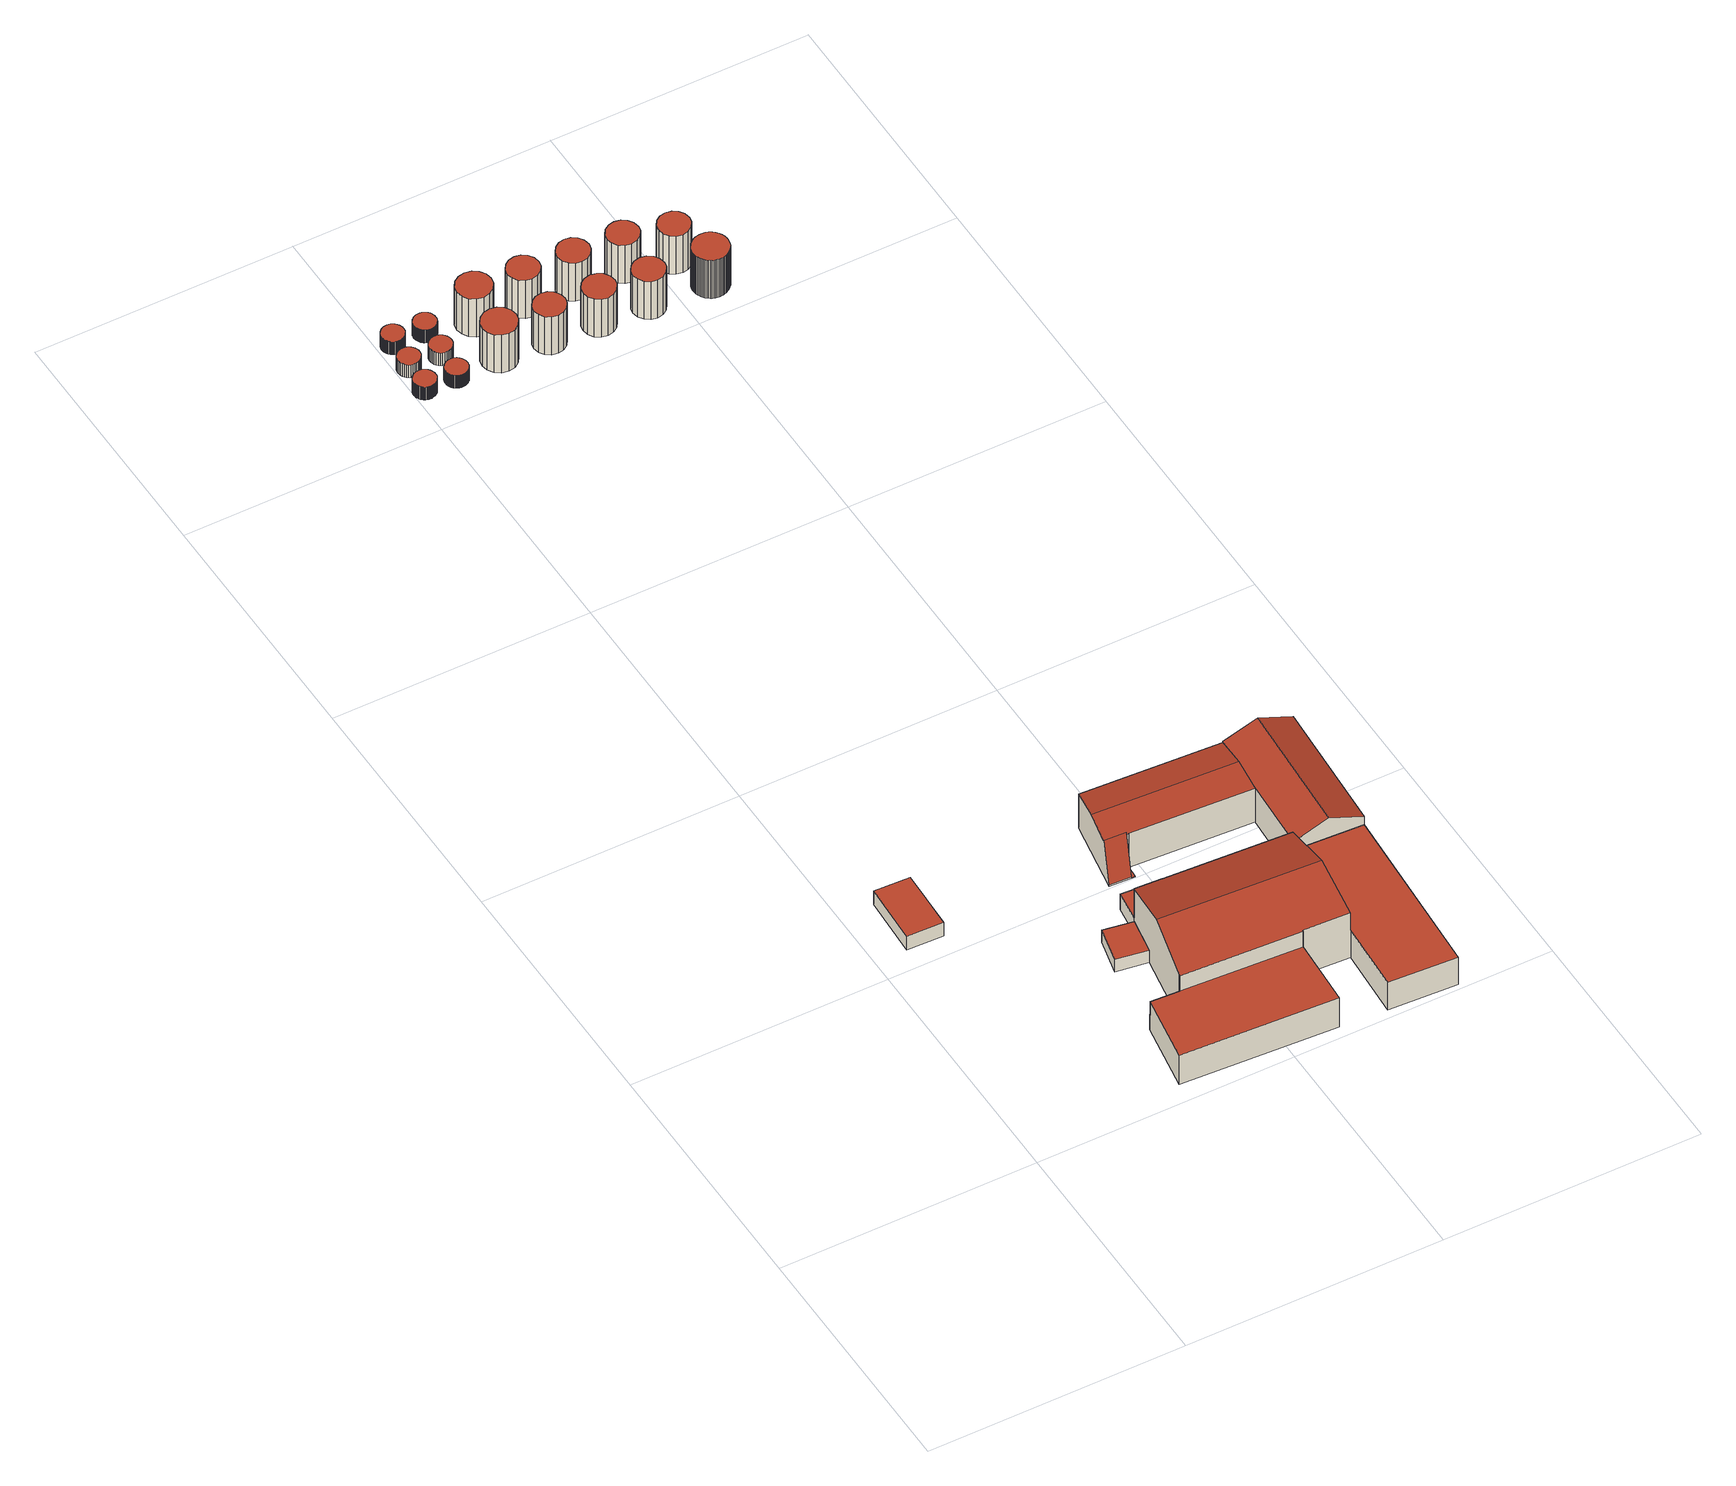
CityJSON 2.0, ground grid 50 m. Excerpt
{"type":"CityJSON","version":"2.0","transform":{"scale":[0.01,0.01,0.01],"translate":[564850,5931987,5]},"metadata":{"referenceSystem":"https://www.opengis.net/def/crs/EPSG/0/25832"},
"CityObjects":{
"building1":{"type":"Building","attributes":{"Gemeindeschluessel":"02000000","Geometrietyp2DReferenz":"3000","function":"31001_2100","roofType":"1000","measuredHeight":3.21,"storeysAboveGround":1},"geometry":[{"type":"MultiSurface","lod":"2","boundaries":[[[0,1,2,3]],[[4,5,6,7]],[[4,3,2,5]],[[5,2,1,6]],[[6,1,0,7]],[[7,0,3,4]]],"semantics":{"surfaces":[{"type":"RoofSurface"},{"type":"GroundSurface"},{"type":"WallSurface"}],"values":[0,1,2,2,2,2]}}]},
"building2":{"type":"Building","attributes":{"Gemeindeschluessel":"02000000","Geometrietyp2DReferenz":"3000","function":"31001_2460","roofType":"1000","measuredHeight":2.92,"storeysAboveGround":1},"geometry":[{"type":"MultiSurface","lod":"2","boundaries":[[[8,9,10,11]],[[11,10,12,13]],[[14,15,9,8]],[[13,12,15,14]],[[13,14,8,11]],[[15,12,10,9]]],"semantics":{"surfaces":[{"type":"WallSurface"},{"type":"GroundSurface"},{"type":"RoofSurface"}],"values":[0,0,0,0,1,2]}}]},
"building3":{"type":"Building","attributes":{"Gemeindeschluessel":"02000000","Geometrietyp2DReferenz":"3000","function":"31001_2100","roofType":"3100","measuredHeight":13.67,"storeysAboveGround":2},"geometry":[{"type":"MultiSurface","lod":"2","boundaries":[[[16,17,18,19]],[[19,20,21,16]],[[16,21,22,23,17]],[[24,25,26,27]],[[28,29,30,31]],[[32,33,34,35]],[[36,37,38,39]],[[39,38,40,41]],[[42,43,37,36,44,45]],[[32,35,46,47,48,49,50,51,52,28,31,44,36,39,41]],[[53,54,21,20,55]],[[56,57,58,59,60,61,23,22]],[[60,59,42,45,26,25,62]],[[53,55,49,48]],[[60,62,52,51,61]],[[29,28,52,62,25,24]],[[58,57,47,46,63,64]],[[33,32,41,40]],[[63,46,35,34]],[[43,42,59,58,64]],[[48,47,57,56,54,53]],[[44,31,30,27,26,45]],[[56,22,21,54]],[[51,50,18,17,23,61]],[[50,49,55,20,19,18]],[[43,64,63,34,33,40,38,37]],[[29,24,27,30]]],"semantics":{"surfaces":[{"type":"RoofSurface"},{"type":"WallSurface"},{"type":"GroundSurface"}],"values":[0,1,1,1,1,1,1,1,1,2,0,0,0,1,1,1,1,1,1,1,1,1,1,1,1,0,0]}}]},
"building4":{"type":"Building","attributes":{"Gemeindeschluessel":"02000000","Geometrietyp2DReferenz":"3000","function":"51003_1205","roofType":"1000","measuredHeight":3},"geometry":[{"type":"MultiSurface","lod":"2","boundaries":[[[65,66,67,68,69,70,71,72,73,74,75,76,77,78,79,80,81,82,83,84,85,86,87,88,89,90,91,92,93,94,95,96,97,98,99,100,101,102,103,104,105,106,107,108,109,110,111,112,113,114,115,116,117,118,119,120,121,122,123,124,125,126,127,128,129,130,131,132,133,134,135,136]],[[137,138,139,140,141,142,143,144,145,146,147,148,149,150,151,152,153,154,155,156,157,158,159,160,161,162,163,164,165,166,167,168,169,170,171,172,173,174,175,176,177,178,179,180,181,182,183,184,185,186,187,188,189,190,191,192,193,194,195,196,197,198,199,200,201,202,203,204,205,206,207,208]],[[208,207,66,65]],[[207,206,67,66]],[[206,205,68,67]],[[205,204,69,68]],[[204,203,70,69]],[[203,202,71,70]],[[202,201,72,71]],[[201,200,73,72]],[[200,199,74,73]],[[199,198,75,74]],[[198,197,76,75]],[[197,196,77,76]],[[196,195,78,77]],[[195,194,79,78]],[[194,193,80,79]],[[193,192,81,80]],[[192,191,82,81]],[[191,190,83,82]],[[190,189,84,83]],[[189,188,85,84]],[[188,187,86,85]],[[187,186,87,86]],[[186,185,88,87]],[[185,184,89,88]],[[184,183,90,89]],[[183,182,91,90]],[[182,181,92,91]],[[181,180,93,92]],[[180,179,94,93]],[[179,178,95,94]],[[178,177,96,95]],[[177,176,97,96]],[[176,175,98,97]],[[175,174,99,98]],[[174,173,100,99]],[[173,172,101,100]],[[172,171,102,101]],[[171,170,103,102]],[[170,169,104,103]],[[169,168,105,104]],[[168,167,106,105]],[[167,166,107,106]],[[166,165,108,107]],[[165,164,109,108]],[[164,163,110,109]],[[163,162,111,110]],[[162,161,112,111]],[[161,160,113,112]],[[160,159,114,113]],[[159,158,115,114]],[[158,157,116,115]],[[157,156,117,116]],[[156,155,118,117]],[[155,154,119,118]],[[154,153,120,119]],[[153,152,121,120]],[[152,151,122,121]],[[151,150,123,122]],[[150,149,124,123]],[[149,148,125,124]],[[148,147,126,125]],[[147,146,127,126]],[[146,145,128,127]],[[145,144,129,128]],[[144,143,130,129]],[[143,142,131,130]],[[142,141,132,131]],[[141,140,133,132]],[[140,139,134,133]],[[139,138,135,134]],[[138,137,136,135]],[[137,208,65,136]]],"semantics":{"surfaces":[{"type":"GroundSurface"},{"type":"RoofSurface"},{"type":"WallSurface"}],"values":[0,1,2,2,2,2,2,2,2,2,2,2,2,2,2,2,2,2,2,2,2,2,2,2,2,2,2,2,2,2,2,2,2,2,2,2,2,2,2,2,2,2,2,2,2,2,2,2,2,2,2,2,2,2,2,2,2,2,2,2,2,2,2,2,2,2,2,2,2,2,2,2,2,2]}}]},
"building5":{"type":"Building","attributes":{"Gemeindeschluessel":"02000000","Geometrietyp2DReferenz":"3000","function":"51003_1205","roofType":"1000","measuredHeight":3},"geometry":[{"type":"MultiSurface","lod":"2","boundaries":[[[209,210,211,212,213,214,215,216,217,218,219,220,221,222,223,224,225,226,227,228,229,230,231,232,233,234,235,236,237,238,239,240,241,242,243,244]],[[245,246,247,248,249,250,251,252,253,254,255,256,257,258,259,260,261,262,263,264,265,266,267,268,269,270,271,272,273,274,275,276,277,278,279,280]],[[280,279,210,209]],[[279,278,211,210]],[[278,277,212,211]],[[277,276,213,212]],[[276,275,214,213]],[[275,274,215,214]],[[274,273,216,215]],[[273,272,217,216]],[[272,271,218,217]],[[271,270,219,218]],[[270,269,220,219]],[[269,268,221,220]],[[268,267,222,221]],[[267,266,223,222]],[[266,265,224,223]],[[265,264,225,224]],[[264,263,226,225]],[[263,262,227,226]],[[262,261,228,227]],[[261,260,229,228]],[[260,259,230,229]],[[259,258,231,230]],[[258,257,232,231]],[[257,256,233,232]],[[256,255,234,233]],[[255,254,235,234]],[[254,253,236,235]],[[253,252,237,236]],[[252,251,238,237]],[[251,250,239,238]],[[250,249,240,239]],[[249,248,241,240]],[[248,247,242,241]],[[247,246,243,242]],[[246,245,244,243]],[[245,280,209,244]]],"semantics":{"surfaces":[{"type":"GroundSurface"},{"type":"RoofSurface"},{"type":"WallSurface"}],"values":[0,1,2,2,2,2,2,2,2,2,2,2,2,2,2,2,2,2,2,2,2,2,2,2,2,2,2,2,2,2,2,2,2,2,2,2,2,2]}}]},
"building6":{"type":"Building","attributes":{"Gemeindeschluessel":"02000000","Geometrietyp2DReferenz":"3000","function":"51003_1205","roofType":"1000","measuredHeight":3},"geometry":[{"type":"MultiSurface","lod":"2","boundaries":[[[281,282,283,284,285,286,287,288,289,290,291,292,293,294,295,296,297,298,299,300,301,302,303,304,305,306,307,308,309,310,311,312,313,314,315,316,317,318,319,320,321,322,323,324,325,326,327,328,329,330,331,332,333,334,335,336,337,338,339,340,341,342,343,344,345,346,347,348,349,350,351,352]],[[353,354,355,356,357,358,359,360,361,362,363,364,365,366,367,368,369,370,371,372,373,374,375,376,377,378,379,380,381,382,383,384,385,386,387,388,389,390,391,392,393,394,395,396,397,398,399,400,401,402,403,404,405,406,407,408,409,410,411,412,413,414,415,416,417,418,419,420,421,422,423,424]],[[424,423,282,281]],[[423,422,283,282]],[[422,421,284,283]],[[421,420,285,284]],[[420,419,286,285]],[[419,418,287,286]],[[418,417,288,287]],[[417,416,289,288]],[[416,415,290,289]],[[415,414,291,290]],[[414,413,292,291]],[[413,412,293,292]],[[412,411,294,293]],[[411,410,295,294]],[[410,409,296,295]],[[409,408,297,296]],[[408,407,298,297]],[[407,406,299,298]],[[406,405,300,299]],[[405,404,301,300]],[[404,403,302,301]],[[403,402,303,302]],[[402,401,304,303]],[[401,400,305,304]],[[400,399,306,305]],[[399,398,307,306]],[[398,397,308,307]],[[397,396,309,308]],[[396,395,310,309]],[[395,394,311,310]],[[394,393,312,311]],[[393,392,313,312]],[[392,391,314,313]],[[391,390,315,314]],[[390,389,316,315]],[[389,388,317,316]],[[388,387,318,317]],[[387,386,319,318]],[[386,385,320,319]],[[385,384,321,320]],[[384,383,322,321]],[[383,382,323,322]],[[382,381,324,323]],[[381,380,325,324]],[[380,379,326,325]],[[379,378,327,326]],[[378,377,328,327]],[[377,376,329,328]],[[376,375,330,329]],[[375,374,331,330]],[[374,373,332,331]],[[373,372,333,332]],[[372,371,334,333]],[[371,370,335,334]],[[370,369,336,335]],[[369,368,337,336]],[[368,367,338,337]],[[367,366,339,338]],[[366,365,340,339]],[[365,364,341,340]],[[364,363,342,341]],[[363,362,343,342]],[[362,361,344,343]],[[361,360,345,344]],[[360,359,346,345]],[[359,358,347,346]],[[358,357,348,347]],[[357,356,349,348]],[[356,355,350,349]],[[355,354,351,350]],[[354,353,352,351]],[[353,424,281,352]]],"semantics":{"surfaces":[{"type":"GroundSurface"},{"type":"RoofSurface"},{"type":"WallSurface"}],"values":[0,1,2,2,2,2,2,2,2,2,2,2,2,2,2,2,2,2,2,2,2,2,2,2,2,2,2,2,2,2,2,2,2,2,2,2,2,2,2,2,2,2,2,2,2,2,2,2,2,2,2,2,2,2,2,2,2,2,2,2,2,2,2,2,2,2,2,2,2,2,2,2,2,2]}}]},
"building7":{"type":"Building","attributes":{"Gemeindeschluessel":"02000000","Geometrietyp2DReferenz":"3000","function":"51003_1205","roofType":"1000","measuredHeight":3},"geometry":[{"type":"MultiSurface","lod":"2","boundaries":[[[425,426,427,428,429,430,431,432,433,434,435,436,437,438,439,440,441,442,443,444,445,446,447,448,449,450,451,452,453,454,455,456,457,458,459,460,461,462,463,464,465,466,467,468,469,470,471,472,473,474,475,476,477,478,479,480,481,482,483,484,485,486,487,488,489,490,491,492,493,494,495,496]],[[497,498,499,500,501,502,503,504,505,506,507,508,509,510,511,512,513,514,515,516,517,518,519,520,521,522,523,524,525,526,527,528,529,530,531,532,533,534,535,536,537,538,539,540,541,542,543,544,545,546,547,548,549,550,551,552,553,554,555,556,557,558,559,560,561,562,563,564,565,566,567,568]],[[568,567,426,425]],[[567,566,427,426]],[[566,565,428,427]],[[565,564,429,428]],[[564,563,430,429]],[[563,562,431,430]],[[562,561,432,431]],[[561,560,433,432]],[[560,559,434,433]],[[559,558,435,434]],[[558,557,436,435]],[[557,556,437,436]],[[556,555,438,437]],[[555,554,439,438]],[[554,553,440,439]],[[553,552,441,440]],[[552,551,442,441]],[[551,550,443,442]],[[550,549,444,443]],[[549,548,445,444]],[[548,547,446,445]],[[547,546,447,446]],[[546,545,448,447]],[[545,544,449,448]],[[544,543,450,449]],[[543,542,451,450]],[[542,541,452,451]],[[541,540,453,452]],[[540,539,454,453]],[[539,538,455,454]],[[538,537,456,455]],[[537,536,457,456]],[[536,535,458,457]],[[535,534,459,458]],[[534,533,460,459]],[[533,532,461,460]],[[532,531,462,461]],[[531,530,463,462]],[[530,529,464,463]],[[529,528,465,464]],[[528,527,466,465]],[[527,526,467,466]],[[526,525,468,467]],[[525,524,469,468]],[[524,523,470,469]],[[523,522,471,470]],[[522,521,472,471]],[[521,520,473,472]],[[520,519,474,473]],[[519,518,475,474]],[[518,517,476,475]],[[517,516,477,476]],[[516,515,478,477]],[[515,514,479,478]],[[514,513,480,479]],[[513,512,481,480]],[[512,511,482,481]],[[511,510,483,482]],[[510,509,484,483]],[[509,508,485,484]],[[508,507,486,485]],[[507,506,487,486]],[[506,505,488,487]],[[505,504,489,488]],[[504,503,490,489]],[[503,502,491,490]],[[502,501,492,491]],[[501,500,493,492]],[[500,499,494,493]],[[499,498,495,494]],[[498,497,496,495]],[[497,568,425,496]]],"semantics":{"surfaces":[{"type":"GroundSurface"},{"type":"RoofSurface"},{"type":"WallSurface"}],"values":[0,1,2,2,2,2,2,2,2,2,2,2,2,2,2,2,2,2,2,2,2,2,2,2,2,2,2,2,2,2,2,2,2,2,2,2,2,2,2,2,2,2,2,2,2,2,2,2,2,2,2,2,2,2,2,2,2,2,2,2,2,2,2,2,2,2,2,2,2,2,2,2,2,2]}}]},
"building8":{"type":"Building","attributes":{"Gemeindeschluessel":"02000000","Geometrietyp2DReferenz":"3000","function":"51003_1205","roofType":"1000","measuredHeight":3},"geometry":[{"type":"MultiSurface","lod":"2","boundaries":[[[569,570,571,572,573,574,575,576,577,578,579,580,581,582,583,584,585,586,587,588,589,590,591,592,593,594,595,596,597,598,599,600,601,602,603,604]],[[605,606,607,608,609,610,611,612,613,614,615,616,617,618,619,620,621,622,623,624,625,626,627,628,629,630,631,632,633,634,635,636,637,638,639,640]],[[640,639,570,569]],[[639,638,571,570]],[[638,637,572,571]],[[637,636,573,572]],[[636,635,574,573]],[[635,634,575,574]],[[634,633,576,575]],[[633,632,577,576]],[[632,631,578,577]],[[631,630,579,578]],[[630,629,580,579]],[[629,628,581,580]],[[628,627,582,581]],[[627,626,583,582]],[[626,625,584,583]],[[625,624,585,584]],[[624,623,586,585]],[[623,622,587,586]],[[622,621,588,587]],[[621,620,589,588]],[[620,619,590,589]],[[619,618,591,590]],[[618,617,592,591]],[[617,616,593,592]],[[616,615,594,593]],[[615,614,595,594]],[[614,613,596,595]],[[613,612,597,596]],[[612,611,598,597]],[[611,610,599,598]],[[610,609,600,599]],[[609,608,601,600]],[[608,607,602,601]],[[607,606,603,602]],[[606,605,604,603]],[[605,640,569,604]]],"semantics":{"surfaces":[{"type":"GroundSurface"},{"type":"RoofSurface"},{"type":"WallSurface"}],"values":[0,1,2,2,2,2,2,2,2,2,2,2,2,2,2,2,2,2,2,2,2,2,2,2,2,2,2,2,2,2,2,2,2,2,2,2,2,2]}}]},
"building9":{"type":"Building","attributes":{"Gemeindeschluessel":"02000000","Geometrietyp2DReferenz":"3000","function":"31001_2010","roofType":"3100","measuredHeight":9.02,"storeysAboveGround":2},"geometry":[{"type":"MultiSurface","lod":"2","boundaries":[[[641,642,643,644]],[[645,646,647,648]],[[649,643,642,650]],[[647,650,642,641,648]],[[651,652,653,654]],[[646,655,650,647]],[[651,654,656,657,658,659]],[[658,657,644,643,649,660,661]],[[656,654,653,655,646,645]],[[651,659,662,663,652]],[[662,659,658,661]],[[657,656,645,648,641,644]],[[663,662,661,660]],[[663,660,649,650,655,653,652]]],"semantics":{"surfaces":[{"type":"RoofSurface"},{"type":"WallSurface"},{"type":"GroundSurface"}],"values":[0,0,1,1,1,1,2,1,1,1,1,1,0,0]}}]},
"building10":{"type":"Building","attributes":{"Gemeindeschluessel":"02000000","Geometrietyp2DReferenz":"3000","function":"51003_1205","roofType":"1000","measuredHeight":3},"geometry":[{"type":"MultiSurface","lod":"2","boundaries":[[[664,665,666,667,668,669,670,671,672,673,674,675,676,677,678,679,680,681,682,683,684,685,686,687,688,689,690,691,692,693,694,695,696,697,698,699,700,701,702,703,704,705,706,707,708,709,710,711,712,713,714,715,716,717,718,719,720,721,722,723,724,725,726,727,728,729,730,731,732,733,734,735]],[[736,737,738,739,740,741,742,743,744,745,746,747,748,749,750,751,752,753,754,755,756,757,758,759,760,761,762,763,764,765,766,767,768,769,770,771,772,773,774,775,776,777,778,779,780,781,782,783,784,785,786,787,788,789,790,791,792,793,794,795,796,797,798,799,800,801,802,803,804,805,806,807]],[[807,806,665,664]],[[806,805,666,665]],[[805,804,667,666]],[[804,803,668,667]],[[803,802,669,668]],[[802,801,670,669]],[[801,800,671,670]],[[800,799,672,671]],[[799,798,673,672]],[[798,797,674,673]],[[797,796,675,674]],[[796,795,676,675]],[[795,794,677,676]],[[794,793,678,677]],[[793,792,679,678]],[[792,791,680,679]],[[791,790,681,680]],[[790,789,682,681]],[[789,788,683,682]],[[788,787,684,683]],[[787,786,685,684]],[[786,785,686,685]],[[785,784,687,686]],[[784,783,688,687]],[[783,782,689,688]],[[782,781,690,689]],[[781,780,691,690]],[[780,779,692,691]],[[779,778,693,692]],[[778,777,694,693]],[[777,776,695,694]],[[776,775,696,695]],[[775,774,697,696]],[[774,773,698,697]],[[773,772,699,698]],[[772,771,700,699]],[[771,770,701,700]],[[770,769,702,701]],[[769,768,703,702]],[[768,767,704,703]],[[767,766,705,704]],[[766,765,706,705]],[[765,764,707,706]],[[764,763,708,707]],[[763,762,709,708]],[[762,761,710,709]],[[761,760,711,710]],[[760,759,712,711]],[[759,758,713,712]],[[758,757,714,713]],[[757,756,715,714]],[[756,755,716,715]],[[755,754,717,716]],[[754,753,718,717]],[[753,752,719,718]],[[752,751,720,719]],[[751,750,721,720]],[[750,749,722,721]],[[749,748,723,722]],[[748,747,724,723]],[[747,746,725,724]],[[746,745,726,725]],[[745,744,727,726]],[[744,743,728,727]],[[743,742,729,728]],[[742,741,730,729]],[[741,740,731,730]],[[740,739,732,731]],[[739,738,733,732]],[[738,737,734,733]],[[737,736,735,734]],[[736,807,664,735]]],"semantics":{"surfaces":[{"type":"GroundSurface"},{"type":"RoofSurface"},{"type":"WallSurface"}],"values":[0,1,2,2,2,2,2,2,2,2,2,2,2,2,2,2,2,2,2,2,2,2,2,2,2,2,2,2,2,2,2,2,2,2,2,2,2,2,2,2,2,2,2,2,2,2,2,2,2,2,2,2,2,2,2,2,2,2,2,2,2,2,2,2,2,2,2,2,2,2,2,2,2,2]}}]},
"building11":{"type":"Building","attributes":{"Gemeindeschluessel":"02000000","Geometrietyp2DReferenz":"3000","function":"51003_1205","roofType":"1000","measuredHeight":9},"geometry":[{"type":"MultiSurface","lod":"2","boundaries":[[[808,809,810,811,812,813,814,815,816,817,818,819,820,821,822,823]],[[824,825,826,827,828,829,830,831,832,833,834,835,836,837,838,839]],[[839,838,809,808]],[[838,837,810,809]],[[837,836,811,810]],[[836,835,812,811]],[[835,834,813,812]],[[834,833,814,813]],[[833,832,815,814]],[[832,831,816,815]],[[831,830,817,816]],[[830,829,818,817]],[[829,828,819,818]],[[828,827,820,819]],[[827,826,821,820]],[[826,825,822,821]],[[825,824,823,822]],[[824,839,808,823]]],"semantics":{"surfaces":[{"type":"GroundSurface"},{"type":"RoofSurface"},{"type":"WallSurface"}],"values":[0,1,2,2,2,2,2,2,2,2,2,2,2,2,2,2,2,2]}}]},
"building12":{"type":"Building","attributes":{"Gemeindeschluessel":"02000000","Geometrietyp2DReferenz":"3000","function":"51003_1205","roofType":"1000","measuredHeight":9},"geometry":[{"type":"MultiSurface","lod":"2","boundaries":[[[840,841,842,843,844,845,846,847,848,849,850,851,852,853,854,855]],[[856,857,858,859,860,861,862,863,864,865,866,867,868,869,870,871]],[[871,870,841,840]],[[870,869,842,841]],[[869,868,843,842]],[[868,867,844,843]],[[867,866,845,844]],[[866,865,846,845]],[[865,864,847,846]],[[864,863,848,847]],[[863,862,849,848]],[[862,861,850,849]],[[861,860,851,850]],[[860,859,852,851]],[[859,858,853,852]],[[858,857,854,853]],[[857,856,855,854]],[[856,871,840,855]]],"semantics":{"surfaces":[{"type":"GroundSurface"},{"type":"RoofSurface"},{"type":"WallSurface"}],"values":[0,1,2,2,2,2,2,2,2,2,2,2,2,2,2,2,2,2]}}]},
"building13":{"type":"Building","attributes":{"Gemeindeschluessel":"02000000","Geometrietyp2DReferenz":"3000","function":"51003_1205","roofType":"1000","measuredHeight":9},"geometry":[{"type":"MultiSurface","lod":"2","boundaries":[[[872,873,874,875,876,877,878,879,880,881,882,883,884,885,886,887]],[[888,889,890,891,892,893,894,895,896,897,898,899,900,901,902,903]],[[903,902,873,872]],[[902,901,874,873]],[[901,900,875,874]],[[900,899,876,875]],[[899,898,877,876]],[[898,897,878,877]],[[897,896,879,878]],[[896,895,880,879]],[[895,894,881,880]],[[894,893,882,881]],[[893,892,883,882]],[[892,891,884,883]],[[891,890,885,884]],[[890,889,886,885]],[[889,888,887,886]],[[888,903,872,887]]],"semantics":{"surfaces":[{"type":"GroundSurface"},{"type":"RoofSurface"},{"type":"WallSurface"}],"values":[0,1,2,2,2,2,2,2,2,2,2,2,2,2,2,2,2,2]}}]},
"building14":{"type":"Building","attributes":{"Gemeindeschluessel":"02000000","Geometrietyp2DReferenz":"3000","function":"51003_1205","roofType":"1000","measuredHeight":9},"geometry":[{"type":"MultiSurface","lod":"2","boundaries":[[[904,905,906,907,908,909,910,911,912,913,914,915,916,917,918,919]],[[920,921,922,923,924,925,926,927,928,929,930,931,932,933,934,935]],[[935,934,905,904]],[[934,933,906,905]],[[933,932,907,906]],[[932,931,908,907]],[[931,930,909,908]],[[930,929,910,909]],[[929,928,911,910]],[[928,927,912,911]],[[927,926,913,912]],[[926,925,914,913]],[[925,924,915,914]],[[924,923,916,915]],[[923,922,917,916]],[[922,921,918,917]],[[921,920,919,918]],[[920,935,904,919]]],"semantics":{"surfaces":[{"type":"GroundSurface"},{"type":"RoofSurface"},{"type":"WallSurface"}],"values":[0,1,2,2,2,2,2,2,2,2,2,2,2,2,2,2,2,2]}}]},
"building15":{"type":"Building","attributes":{"Gemeindeschluessel":"02000000","Geometrietyp2DReferenz":"3000","function":"31001_2100","roofType":"3100","measuredHeight":10.84,"storeysAboveGround":1},"geometry":[{"type":"MultiSurface","lod":"2","boundaries":[[[936,937,938,939,940,941]],[[942,943,937,936]],[[944,941,940,945]],[[945,940,939,946]],[[946,939,938,947]],[[948,943,942,949]],[[949,942,936,941,944]],[[947,938,937,943,948]],[[947,948,949,944,945,946]]],"semantics":{"surfaces":[{"type":"RoofSurface"},{"type":"WallSurface"},{"type":"GroundSurface"}],"values":[0,0,1,1,1,1,1,1,2]}}]},
"building16":{"type":"Building","attributes":{"Gemeindeschluessel":"02000000","Geometrietyp2DReferenz":"3000","function":"51003_1205","roofType":"1000","measuredHeight":9},"geometry":[{"type":"MultiSurface","lod":"2","boundaries":[[[950,951,952,953,954,955,956,957,958,959,960,961,962,963,964,965]],[[966,967,968,969,970,971,972,973,974,975,976,977,978,979,980,981]],[[981,980,951,950]],[[980,979,952,951]],[[979,978,953,952]],[[978,977,954,953]],[[977,976,955,954]],[[976,975,956,955]],[[975,974,957,956]],[[974,973,958,957]],[[973,972,959,958]],[[972,971,960,959]],[[971,970,961,960]],[[970,969,962,961]],[[969,968,963,962]],[[968,967,964,963]],[[967,966,965,964]],[[966,981,950,965]]],"semantics":{"surfaces":[{"type":"GroundSurface"},{"type":"RoofSurface"},{"type":"WallSurface"}],"values":[0,1,2,2,2,2,2,2,2,2,2,2,2,2,2,2,2,2]}}]},
"building17":{"type":"Building","attributes":{"Gemeindeschluessel":"02000000","Geometrietyp2DReferenz":"3000","function":"51003_1205","roofType":"1000","measuredHeight":9},"geometry":[{"type":"MultiSurface","lod":"2","boundaries":[[[982,983,984,985,986,987,988,989,990,991,992,993,994,995,996,997]],[[998,999,1000,1001,1002,1003,1004,1005,1006,1007,1008,1009,1010,1011,1012,1013]],[[1013,1012,983,982]],[[1012,1011,984,983]],[[1011,1010,985,984]],[[1010,1009,986,985]],[[1009,1008,987,986]],[[1008,1007,988,987]],[[1007,1006,989,988]],[[1006,1005,990,989]],[[1005,1004,991,990]],[[1004,1003,992,991]],[[1003,1002,993,992]],[[1002,1001,994,993]],[[1001,1000,995,994]],[[1000,999,996,995]],[[999,998,997,996]],[[998,1013,982,997]]],"semantics":{"surfaces":[{"type":"GroundSurface"},{"type":"RoofSurface"},{"type":"WallSurface"}],"values":[0,1,2,2,2,2,2,2,2,2,2,2,2,2,2,2,2,2]}}]},
"building18":{"type":"Building","attributes":{"Gemeindeschluessel":"02000000","Geometrietyp2DReferenz":"3000","function":"51003_1205","roofType":"1000","measuredHeight":9},"geometry":[{"type":"MultiSurface","lod":"2","boundaries":[[[1014,1015,1016,1017,1018,1019,1020,1021,1022,1023,1024,1025,1026,1027,1028,1029]],[[1030,1031,1032,1033,1034,1035,1036,1037,1038,1039,1040,1041,1042,1043,1044,1045]],[[1045,1044,1015,1014]],[[1044,1043,1016,1015]],[[1043,1042,1017,1016]],[[1042,1041,1018,1017]],[[1041,1040,1019,1018]],[[1040,1039,1020,1019]],[[1039,1038,1021,1020]],[[1038,1037,1022,1021]],[[1037,1036,1023,1022]],[[1036,1035,1024,1023]],[[1035,1034,1025,1024]],[[1034,1033,1026,1025]],[[1033,1032,1027,1026]],[[1032,1031,1028,1027]],[[1031,1030,1029,1028]],[[1030,1045,1014,1029]]],"semantics":{"surfaces":[{"type":"GroundSurface"},{"type":"RoofSurface"},{"type":"WallSurface"}],"values":[0,1,2,2,2,2,2,2,2,2,2,2,2,2,2,2,2,2]}}]},
"building19":{"type":"Building","attributes":{"Gemeindeschluessel":"02000000","Geometrietyp2DReferenz":"3000","function":"51003_1205","roofType":"1000","measuredHeight":9},"geometry":[{"type":"MultiSurface","lod":"2","boundaries":[[[1046,1047,1048,1049,1050,1051,1052,1053,1054,1055,1056,1057,1058,1059,1060,1061]],[[1062,1063,1064,1065,1066,1067,1068,1069,1070,1071,1072,1073,1074,1075,1076,1077]],[[1077,1076,1047,1046]],[[1076,1075,1048,1047]],[[1075,1074,1049,1048]],[[1074,1073,1050,1049]],[[1073,1072,1051,1050]],[[1072,1071,1052,1051]],[[1071,1070,1053,1052]],[[1070,1069,1054,1053]],[[1069,1068,1055,1054]],[[1068,1067,1056,1055]],[[1067,1066,1057,1056]],[[1066,1065,1058,1057]],[[1065,1064,1059,1058]],[[1064,1063,1060,1059]],[[1063,1062,1061,1060]],[[1062,1077,1046,1061]]],"semantics":{"surfaces":[{"type":"GroundSurface"},{"type":"RoofSurface"},{"type":"WallSurface"}],"values":[0,1,2,2,2,2,2,2,2,2,2,2,2,2,2,2,2,2]}}]},
"building20":{"type":"Building","attributes":{"Gemeindeschluessel":"02000000","Geometrietyp2DReferenz":"3000","function":"51003_1205","roofType":"1000","measuredHeight":9},"geometry":[{"type":"MultiSurface","lod":"2","boundaries":[[[1078,1079,1080,1081,1082,1083,1084,1085,1086,1087,1088,1089,1090,1091,1092,1093]],[[1094,1095,1096,1097,1098,1099,1100,1101,1102,1103,1104,1105,1106,1107,1108,1109]],[[1109,1108,1079,1078]],[[1108,1107,1080,1079]],[[1107,1106,1081,1080]],[[1106,1105,1082,1081]],[[1105,1104,1083,1082]],[[1104,1103,1084,1083]],[[1103,1102,1085,1084]],[[1102,1101,1086,1085]],[[1101,1100,1087,1086]],[[1100,1099,1088,1087]],[[1099,1098,1089,1088]],[[1098,1097,1090,1089]],[[1097,1096,1091,1090]],[[1096,1095,1092,1091]],[[1095,1094,1093,1092]],[[1094,1109,1078,1093]]],"semantics":{"surfaces":[{"type":"GroundSurface"},{"type":"RoofSurface"},{"type":"WallSurface"}],"values":[0,1,2,2,2,2,2,2,2,2,2,2,2,2,2,2,2,2]}}]},
"building21":{"type":"Building","attributes":{"Gemeindeschluessel":"02000000","Geometrietyp2DReferenz":"3000","function":"51003_1205","roofType":"1000","measuredHeight":9},"geometry":[{"type":"MultiSurface","lod":"2","boundaries":[[[1110,1111,1112,1113,1114,1115,1116,1117,1118,1119,1120,1121,1122,1123,1124,1125,1126,1127,1128,1129,1130,1131,1132,1133,1134,1135,1136,1137,1138,1139,1140,1141,1142,1143,1144,1145,1146,1147,1148,1149,1150,1151,1152,1153,1154,1155,1156,1157,1158,1159,1160,1161,1162,1163,1164,1165,1166,1167,1168,1169,1170,1171,1172,1173,1174,1175,1176,1177,1178,1179,1180,1181]],[[1182,1183,1184,1185,1186,1187,1188,1189,1190,1191,1192,1193,1194,1195,1196,1197,1198,1199,1200,1201,1202,1203,1204,1205,1206,1207,1208,1209,1210,1211,1212,1213,1214,1215,1216,1217,1218,1219,1220,1221,1222,1223,1224,1225,1226,1227,1228,1229,1230,1231,1232,1233,1234,1235,1236,1237,1238,1239,1240,1241,1242,1243,1244,1245,1246,1247,1248,1249,1250,1251,1252,1253]],[[1253,1252,1111,1110]],[[1252,1251,1112,1111]],[[1251,1250,1113,1112]],[[1250,1249,1114,1113]],[[1249,1248,1115,1114]],[[1248,1247,1116,1115]],[[1247,1246,1117,1116]],[[1246,1245,1118,1117]],[[1245,1244,1119,1118]],[[1244,1243,1120,1119]],[[1243,1242,1121,1120]],[[1242,1241,1122,1121]],[[1241,1240,1123,1122]],[[1240,1239,1124,1123]],[[1239,1238,1125,1124]],[[1238,1237,1126,1125]],[[1237,1236,1127,1126]],[[1236,1235,1128,1127]],[[1235,1234,1129,1128]],[[1234,1233,1130,1129]],[[1233,1232,1131,1130]],[[1232,1231,1132,1131]],[[1231,1230,1133,1132]],[[1230,1229,1134,1133]],[[1229,1228,1135,1134]],[[1228,1227,1136,1135]],[[1227,1226,1137,1136]],[[1226,1225,1138,1137]],[[1225,1224,1139,1138]],[[1224,1223,1140,1139]],[[1223,1222,1141,1140]],[[1222,1221,1142,1141]],[[1221,1220,1143,1142]],[[1220,1219,1144,1143]],[[1219,1218,1145,1144]],[[1218,1217,1146,1145]],[[1217,1216,1147,1146]],[[1216,1215,1148,1147]],[[1215,1214,1149,1148]],[[1214,1213,1150,1149]],[[1213,1212,1151,1150]],[[1212,1211,1152,1151]],[[1211,1210,1153,1152]],[[1210,1209,1154,1153]],[[1209,1208,1155,1154]],[[1208,1207,1156,1155]],[[1207,1206,1157,1156]],[[1206,1205,1158,1157]],[[1205,1204,1159,1158]],[[1204,1203,1160,1159]],[[1203,1202,1161,1160]],[[1202,1201,1162,1161]],[[1201,1200,1163,1162]],[[1200,1199,1164,1163]],[[1199,1198,1165,1164]],[[1198,1197,1166,1165]],[[1197,1196,1167,1166]],[[1196,1195,1168,1167]],[[1195,1194,1169,1168]],[[1194,1193,1170,1169]],[[1193,1192,1171,1170]],[[1192,1191,1172,1171]],[[1191,1190,1173,1172]],[[1190,1189,1174,1173]],[[1189,1188,1175,1174]],[[1188,1187,1176,1175]],[[1187,1186,1177,1176]],[[1186,1185,1178,1177]],[[1185,1184,1179,1178]],[[1184,1183,1180,1179]],[[1183,1182,1181,1180]],[[1182,1253,1110,1181]]],"semantics":{"surfaces":[{"type":"GroundSurface"},{"type":"RoofSurface"},{"type":"WallSurface"}],"values":[0,1,2,2,2,2,2,2,2,2,2,2,2,2,2,2,2,2,2,2,2,2,2,2,2,2,2,2,2,2,2,2,2,2,2,2,2,2,2,2,2,2,2,2,2,2,2,2,2,2,2,2,2,2,2,2,2,2,2,2,2,2,2,2,2,2,2,2,2,2,2,2,2,2]}}]}
},
"vertices":[
[1305,5389,381],[1358,6597,381],[661,6627,381],[608,5420,381],[608,5420,60],[661,6627,60],[1358,6597,60],[1305,5389,60],
[3388,3247,28],[3388,3247,319],[3547,3965,319],[3547,3965,28],[4122,3867,319],[4122,3867,28],[4000,3144,28],[4000,3144,319],
[3754,1706,398],[3754,1711,398],[3211,1763,398],[3206,1737,398],[3206,1737,733],[3754,1706,733],[3754,1706,1096],[3754,1711,1098],[4123,3872,398],[4123,3872,1096],[4654,3842,1096],[4654,3842,398],[4203,4475,37],[4203,4475,398],[4654,4447,398],[4654,4447,37],[8232,98,37],[8232,98,684],[6905,173,684],[6905,173,37],[7109,3697,37],[7109,3697,684],[7108,3678,684],[7108,3678,37],[8430,3603,684],[8430,3603,37],[7099,3698,1098],[7099,3698,684],[4654,3837,37],[4654,3837,1098],[6983,1550,37],[6075,1602,37],[5997,224,37],[2988,394,37],[3211,1763,37],[3759,1711,37],[4122,3867,37],[5997,224,733],[6073,1575,733],[2988,394,733],[6073,1575,1096],[6075,1602,1104],[6978,1551,1104],[7038,2613,1404],[3941,2789,1404],[3759,1711,1098],[4122,3867,1098],[6983,1550,684],[6978,1551,684],
[213,21136,39],[231,21136,39],[250,21133,39],[268,21129,39],[285,21124,39],[303,21116,39],[319,21108,39],[334,21098,39],[349,21087,39],[363,21074,39],[375,21061,39],[387,21046,39],[396,21030,39],[405,21014,39],[412,20997,39],[418,20979,39],[422,20961,39],[424,20943,39],[425,20924,39],[424,20906,39],[422,20888,39],[418,20869,39],[412,20852,39],[405,20835,39],[396,20818,39],[387,20803,39],[375,20788,39],[363,20774,39],[349,20762,39],[334,20751,39],[319,20741,39],[303,20732,39],[285,20725,39],[268,20720,39],[250,20716,39],[231,20713,39],[213,20712,39],[194,20713,39],[176,20716,39],[158,20720,39],[140,20725,39],[123,20732,39],[107,20741,39],[91,20751,39],[77,20762,39],[63,20774,39],[51,20788,39],[39,20803,39],[29,20818,39],[21,20835,39],[14,20852,39],[8,20869,39],[4,20888,39],[2,20906,39],[1,20924,39],[2,20943,39],[4,20961,39],[8,20979,39],[14,20997,39],[21,21014,39],[29,21030,39],[39,21046,39],[51,21061,39],[63,21074,39],[77,21087,39],[91,21098,39],[107,21108,39],[123,21116,39],[140,21124,39],[158,21129,39],[176,21133,39],[194,21136,39],[194,21136,339],[176,21133,339],[158,21129,339],[140,21124,339],[123,21116,339],[107,21108,339],[91,21098,339],[77,21087,339],[63,21074,339],[51,21061,339],[39,21046,339],[29,21030,339],[21,21014,339],[14,20997,339],[8,20979,339],[4,20961,339],[2,20943,339],[1,20924,339],[2,20906,339],[4,20888,339],[8,20869,339],[14,20852,339],[21,20835,339],[29,20818,339],[39,20803,339],[51,20788,339],[63,20774,339],[77,20762,339],[91,20751,339],[107,20741,339],[123,20732,339],[140,20725,339],[158,20720,339],[176,20716,339],[194,20713,339],[213,20712,339],[231,20713,339],[250,20716,339],[268,20720,339],[285,20725,339],[303,20732,339],[319,20741,339],[334,20751,339],[349,20762,339],[363,20774,339],[375,20788,339],[387,20803,339],[396,20818,339],[405,20835,339],[412,20852,339],[418,20869,339],[422,20888,339],[424,20906,339],[425,20924,339],[424,20943,339],[422,20961,339],[418,20979,339],[412,20997,339],[405,21014,339],[396,21030,339],[387,21046,339],[375,21061,339],[363,21074,339],[349,21087,339],[334,21098,339],[319,21108,339],[303,21116,339],[285,21124,339],[268,21129,339],[250,21133,339],[231,21136,339],[213,21136,339],
[248,21733,34],[285,21730,34],[320,21721,34],[354,21705,34],[384,21684,34],[410,21658,34],[431,21627,34],[447,21594,34],[457,21558,34],[460,21521,34],[457,21485,34],[447,21449,34],[431,21415,34],[410,21385,34],[384,21359,34],[354,21338,34],[320,21322,34],[285,21313,34],[248,21309,34],[211,21313,34],[175,21322,34],[142,21338,34],[111,21359,34],[85,21385,34],[64,21415,34],[49,21449,34],[39,21485,34],[36,21521,34],[39,21558,34],[49,21594,34],[64,21627,34],[85,21658,34],[111,21684,34],[142,21705,34],[175,21721,34],[211,21730,34],[211,21730,334],[175,21721,334],[142,21705,334],[111,21684,334],[85,21658,334],[64,21627,334],[49,21594,334],[39,21558,334],[36,21521,334],[39,21485,334],[49,21449,334],[64,21415,334],[85,21385,334],[111,21359,334],[142,21338,334],[175,21322,334],[211,21313,334],[248,21309,334],[285,21313,334],[320,21322,334],[354,21338,334],[384,21359,334],[410,21385,334],[431,21415,334],[447,21449,334],[457,21485,334],[460,21521,334],[457,21558,334],[447,21594,334],[431,21627,334],[410,21658,334],[384,21684,334],[354,21705,334],[320,21721,334],[285,21730,334],[248,21733,334],
[282,22331,42],[300,22331,42],[319,22328,42],[337,22324,42],[354,22319,42],[371,22312,42],[388,22303,42],[404,22293,42],[418,22282,42],[432,22269,42],[444,22256,42],[456,22241,42],[466,22225,42],[474,22209,42],[481,22192,42],[487,22174,42],[491,22156,42],[493,22138,42],[494,22119,42],[493,22101,42],[491,22083,42],[487,22065,42],[481,22047,42],[474,22030,42],[466,22013,42],[456,21998,42],[444,21983,42],[432,21970,42],[418,21957,42],[404,21946,42],[388,21936,42],[371,21927,42],[354,21920,42],[337,21915,42],[319,21911,42],[300,21908,42],[282,21907,42],[263,21908,42],[245,21911,42],[227,21915,42],[209,21920,42],[192,21927,42],[176,21936,42],[160,21946,42],[146,21957,42],[132,21970,42],[119,21983,42],[108,21998,42],[98,22013,42],[90,22030,42],[83,22047,42],[77,22065,42],[73,22083,42],[71,22101,42],[70,22119,42],[71,22138,42],[73,22156,42],[77,22174,42],[83,22192,42],[90,22209,42],[98,22225,42],[108,22241,42],[119,22256,42],[132,22269,42],[146,22282,42],[160,22293,42],[176,22303,42],[192,22312,42],[209,22319,42],[227,22324,42],[245,22328,42],[263,22331,42],[263,22331,342],[245,22328,342],[227,22324,342],[209,22319,342],[192,22312,342],[176,22303,342],[160,22293,342],[146,22282,342],[132,22269,342],[119,22256,342],[108,22241,342],[98,22225,342],[90,22209,342],[83,22192,342],[77,22174,342],[73,22156,342],[71,22138,342],[70,22119,342],[71,22101,342],[73,22083,342],[77,22065,342],[83,22047,342],[90,22030,342],[98,22013,342],[108,21998,342],[119,21983,342],[132,21970,342],[146,21957,342],[160,21946,342],[176,21936,342],[192,21927,342],[209,21920,342],[227,21915,342],[245,21911,342],[263,21908,342],[282,21907,342],[300,21908,342],[319,21911,342],[337,21915,342],[354,21920,342],[371,21927,342],[388,21936,342],[404,21946,342],[418,21957,342],[432,21970,342],[444,21983,342],[456,21998,342],[466,22013,342],[474,22030,342],[481,22047,342],[487,22065,342],[491,22083,342],[493,22101,342],[494,22119,342],[493,22138,342],[491,22156,342],[487,22174,342],[481,22192,342],[474,22209,342],[466,22225,342],[456,22241,342],[444,22256,342],[432,22269,342],[418,22282,342],[404,22293,342],[388,22303,342],[371,22312,342],[354,22319,342],[337,22324,342],[319,22328,342],[300,22331,342],[282,22331,342],
[809,21103,45],[828,21102,45],[846,21100,45],[864,21096,45],[882,21090,45],[899,21083,45],[916,21075,45],[931,21065,45],[946,21053,45],[959,21041,45],[972,21027,45],[983,21013,45],[993,20997,45],[1002,20981,45],[1009,20964,45],[1014,20946,45],[1018,20928,45],[1021,20910,45],[1021,20891,45],[1021,20873,45],[1018,20854,45],[1014,20836,45],[1009,20819,45],[1002,20801,45],[993,20785,45],[983,20769,45],[972,20755,45],[959,20741,45],[946,20729,45],[931,20717,45],[916,20707,45],[899,20699,45],[882,20692,45],[864,20686,45],[846,20682,45],[828,20680,45],[809,20679,45],[791,20680,45],[773,20682,45],[755,20686,45],[737,20692,45],[720,20699,45],[704,20707,45],[688,20717,45],[673,20729,45],[660,20741,45],[647,20755,45],[636,20769,45],[626,20785,45],[617,20801,45],[610,20819,45],[605,20836,45],[601,20854,45],[598,20873,45],[597,20891,45],[598,20910,45],[601,20928,45],[605,20946,45],[610,20964,45],[617,20981,45],[626,20997,45],[636,21013,45],[647,21027,45],[660,21041,45],[673,21053,45],[688,21065,45],[704,21075,45],[720,21083,45],[737,21090,45],[755,21096,45],[773,21100,45],[791,21102,45],[791,21102,344],[773,21100,344],[755,21096,344],[737,21090,344],[720,21083,344],[704,21075,344],[688,21065,344],[673,21053,344],[660,21041,344],[647,21027,344],[636,21013,344],[626,20997,344],[617,20981,344],[610,20964,344],[605,20946,344],[601,20928,344],[598,20910,344],[597,20891,344],[598,20873,344],[601,20854,344],[605,20836,344],[610,20819,344],[617,20801,344],[626,20785,344],[636,20769,344],[647,20755,344],[660,20741,344],[673,20729,344],[688,20717,344],[704,20707,344],[720,20699,344],[737,20692,344],[755,20686,344],[773,20682,344],[791,20680,344],[809,20679,344],[828,20680,344],[846,20682,344],[864,20686,344],[882,20692,344],[899,20699,344],[916,20707,344],[931,20717,344],[946,20729,344],[959,20741,344],[972,20755,344],[983,20769,344],[993,20785,344],[1002,20801,344],[1009,20819,344],[1014,20836,344],[1018,20854,344],[1021,20873,344],[1021,20891,344],[1021,20910,344],[1018,20928,344],[1014,20946,344],[1009,20964,344],[1002,20981,344],[993,20997,344],[983,21013,344],[972,21027,344],[959,21041,344],[946,21053,344],[931,21065,344],[916,21075,344],[899,21083,344],[882,21090,344],[864,21096,344],[846,21100,344],[828,21102,344],[809,21103,344],
[847,21700,47],[883,21696,47],[919,21687,47],[953,21671,47],[983,21650,47],[1009,21624,47],[1030,21594,47],[1046,21560,47],[1055,21524,47],[1059,21488,47],[1055,21451,47],[1046,21415,47],[1030,21382,47],[1009,21351,47],[983,21325,47],[953,21304,47],[919,21288,47],[883,21279,47],[847,21276,47],[810,21279,47],[774,21288,47],[741,21304,47],[710,21325,47],[684,21351,47],[663,21382,47],[647,21415,47],[638,21451,47],[635,21488,47],[638,21524,47],[647,21560,47],[663,21594,47],[684,21624,47],[710,21650,47],[741,21671,47],[774,21687,47],[810,21696,47],[810,21696,347],[774,21687,347],[741,21671,347],[710,21650,347],[684,21624,347],[663,21594,347],[647,21560,347],[638,21524,347],[635,21488,347],[638,21451,347],[647,21415,347],[663,21382,347],[684,21351,347],[710,21325,347],[741,21304,347],[774,21288,347],[810,21279,347],[847,21276,347],[883,21279,347],[919,21288,347],[953,21304,347],[983,21325,347],[1009,21351,347],[1030,21382,347],[1046,21415,347],[1055,21451,347],[1059,21488,347],[1055,21524,347],[1046,21560,347],[1030,21594,347],[1009,21624,347],[983,21650,347],[953,21671,347],[919,21687,347],[883,21696,347],[847,21700,347],
[4720,4998,87],[4762,5245,911],[4349,5268,911],[4308,5022,87],[4797,4994,70],[4811,5242,70],[4762,5245,70],[4720,4998,70],[4349,5268,860],[4762,5245,860],[7190,5112,50],[7190,5112,860],[4812,5248,860],[4812,5248,50],[4811,5242,860],[4797,4994,50],[4308,5022,50],[4553,6480,50],[7259,6327,50],[4452,5877,952],[4553,6480,860],[7259,6327,860],[7224,5720,952],
[885,22299,45],[904,22298,45],[922,22295,45],[940,22291,45],[958,22286,45],[975,22279,45],[991,22270,45],[1007,22260,45],[1021,22249,45],[1035,22237,45],[1048,22223,45],[1059,22208,45],[1069,22193,45],[1077,22176,45],[1084,22159,45],[1090,22142,45],[1094,22123,45],[1096,22105,45],[1097,22087,45],[1096,22068,45],[1094,22050,45],[1090,22032,45],[1084,22014,45],[1077,21997,45],[1069,21981,45],[1059,21965,45],[1048,21950,45],[1035,21937,45],[1021,21924,45],[1007,21913,45],[991,21903,45],[975,21895,45],[958,21887,45],[940,21882,45],[922,21878,45],[904,21875,45],[885,21875,45],[867,21875,45],[848,21878,45],[830,21882,45],[813,21887,45],[796,21895,45],[779,21903,45],[764,21913,45],[749,21924,45],[735,21937,45],[723,21950,45],[711,21965,45],[702,21981,45],[693,21997,45],[686,22014,45],[680,22032,45],[676,22050,45],[674,22068,45],[673,22087,45],[674,22105,45],[676,22123,45],[680,22142,45],[686,22159,45],[693,22176,45],[702,22193,45],[711,22208,45],[723,22223,45],[735,22237,45],[749,22249,45],[764,22260,45],[779,22270,45],[796,22279,45],[813,22286,45],[830,22291,45],[848,22295,45],[867,22298,45],[867,22298,345],[848,22295,345],[830,22291,345],[813,22286,345],[796,22279,345],[779,22270,345],[764,22260,345],[749,22249,345],[735,22237,345],[723,22223,345],[711,22208,345],[702,22193,345],[693,22176,345],[686,22159,345],[680,22142,345],[676,22123,345],[674,22105,345],[673,22087,345],[674,22068,345],[676,22050,345],[680,22032,345],[686,22014,345],[693,21997,345],[702,21981,345],[711,21965,345],[723,21950,345],[735,21937,345],[749,21924,345],[764,21913,345],[779,21903,345],[796,21895,345],[813,21887,345],[830,21882,345],[848,21878,345],[867,21875,345],[885,21875,345],[904,21875,345],[922,21878,345],[940,21882,345],[958,21887,345],[975,21895,345],[991,21903,345],[1007,21913,345],[1021,21924,345],[1035,21937,345],[1048,21950,345],[1059,21965,345],[1069,21981,345],[1077,21997,345],[1084,22014,345],[1090,22032,345],[1094,22050,345],[1096,22068,345],[1097,22087,345],[1096,22105,345],[1094,22123,345],[1090,22142,345],[1084,22159,345],[1077,22176,345],[1069,22193,345],[1059,22208,345],[1048,22223,345],[1035,22237,345],[1021,22249,345],[1007,22260,345],[991,22270,345],[975,22279,345],[958,22286,345],[940,22291,345],[922,22295,345],[904,22298,345],[885,22299,345],
[1340,20954,39],[1366,21081,39],[1438,21190,39],[1546,21262,39],[1674,21287,39],[1801,21262,39],[1909,21190,39],[1982,21081,39],[2007,20954,39],[1982,20826,39],[1909,20718,39],[1801,20646,39],[1674,20620,39],[1546,20646,39],[1438,20718,39],[1366,20826,39],[1366,20826,939],[1438,20718,939],[1546,20646,939],[1674,20620,939],[1801,20646,939],[1909,20718,939],[1982,20826,939],[2007,20954,939],[1982,21081,939],[1909,21190,939],[1801,21262,939],[1674,21287,939],[1546,21262,939],[1438,21190,939],[1366,21081,939],[1340,20954,939],
[1401,21905,37],[1426,22033,37],[1498,22141,37],[1606,22213,37],[1734,22238,37],[1862,22213,37],[1970,22141,37],[2042,22033,37],[2068,21905,37],[2042,21777,37],[1970,21669,37],[1862,21597,37],[1734,21571,37],[1606,21597,37],[1498,21669,37],[1426,21777,37],[1426,21777,937],[1498,21669,937],[1606,21597,937],[1734,21571,937],[1862,21597,937],[1970,21669,937],[2042,21777,937],[2068,21905,937],[2042,22033,937],[1970,22141,937],[1862,22213,937],[1734,22238,937],[1606,22213,937],[1498,22141,937],[1426,22033,937],[1401,21905,937],
[2299,20872,42],[2322,20988,42],[2388,21086,42],[2486,21152,42],[2602,21175,42],[2718,21152,42],[2816,21086,42],[2882,20988,42],[2905,20872,42],[2882,20756,42],[2816,20658,42],[2718,20592,42],[2602,20569,42],[2486,20592,42],[2388,20658,42],[2322,20756,42],[2322,20756,942],[2388,20658,942],[2486,20592,942],[2602,20569,942],[2718,20592,942],[2816,20658,942],[2882,20756,942],[2905,20872,942],[2882,20988,942],[2816,21086,942],[2718,21152,942],[2602,21175,942],[2486,21152,942],[2388,21086,942],[2322,20988,942],[2299,20872,942],
[2343,21839,46],[2366,21955,46],[2432,22054,46],[2532,22121,46],[2648,22144,46],[2765,22121,46],[2864,22054,46],[2930,21955,46],[2954,21839,46],[2930,21722,46],[2864,21623,46],[2765,21557,46],[2648,21533,46],[2532,21557,46],[2432,21623,46],[2366,21722,46],[2366,21722,946],[2432,21623,946],[2532,21557,946],[2648,21533,946],[2765,21557,946],[2864,21623,946],[2930,21722,946],[2954,21839,946],[2930,21955,946],[2864,22054,946],[2765,22121,946],[2648,22144,946],[2532,22121,946],[2432,22054,946],[2366,21955,946],[2343,21839,946],
[7769,3641,1144],[7919,6290,1144],[7259,6327,878],[7190,5112,878],[7109,3697,878],[7108,3678,878],[8430,3603,878],[8580,6253,878],[7108,3678,60],[7109,3697,60],[7190,5112,60],[7259,6327,60],[8580,6253,60],[8430,3603,60],
[3226,20826,41],[3249,20944,41],[3316,21045,41],[3417,21112,41],[3536,21136,41],[3654,21112,41],[3755,21045,41],[3822,20944,41],[3846,20826,41],[3822,20707,41],[3755,20607,41],[3654,20539,41],[3536,20516,41],[3417,20539,41],[3316,20607,41],[3249,20707,41],[3249,20707,941],[3316,20607,941],[3417,20539,941],[3536,20516,941],[3654,20539,941],[3755,20607,941],[3822,20707,941],[3846,20826,941],[3822,20944,941],[3755,21045,941],[3654,21112,941],[3536,21136,941],[3417,21112,941],[3316,21045,941],[3249,20944,941],[3226,20826,941],
[3279,21779,39],[3302,21896,39],[3369,21996,39],[3468,22062,39],[3585,22086,39],[3703,22062,39],[3802,21996,39],[3869,21896,39],[3892,21779,39],[3869,21662,39],[3802,21562,39],[3703,21496,39],[3585,21473,39],[3468,21496,39],[3369,21562,39],[3302,21662,39],[3302,21662,939],[3369,21562,939],[3468,21496,939],[3585,21473,939],[3703,21496,939],[3802,21562,939],[3869,21662,939],[3892,21779,939],[3869,21896,939],[3802,21996,939],[3703,22062,939],[3585,22086,939],[3468,22062,939],[3369,21996,939],[3302,21896,939],[3279,21779,939],
[4157,20765,44],[4180,20882,44],[4247,20982,44],[4346,21048,44],[4464,21071,44],[4581,21048,44],[4681,20982,44],[4747,20882,44],[4770,20765,44],[4747,20647,44],[4681,20548,44],[4581,20481,44],[4464,20458,44],[4346,20481,44],[4247,20548,44],[4180,20647,44],[4180,20647,944],[4247,20548,944],[4346,20481,944],[4464,20458,944],[4581,20481,944],[4681,20548,944],[4747,20647,944],[4770,20765,944],[4747,20882,944],[4681,20982,944],[4581,21048,944],[4464,21071,944],[4346,21048,944],[4247,20982,944],[4180,20882,944],[4157,20765,944],
[4211,21721,40],[4234,21838,40],[4300,21936,40],[4398,22002,40],[4515,22026,40],[4631,22002,40],[4730,21936,40],[4796,21838,40],[4819,21721,40],[4796,21605,40],[4730,21506,40],[4631,21440,40],[4515,21417,40],[4398,21440,40],[4300,21506,40],[4234,21605,40],[4234,21605,941],[4300,21506,941],[4398,21440,941],[4515,21417,941],[4631,21440,941],[4730,21506,941],[4796,21605,941],[4819,21721,941],[4796,21838,941],[4730,21936,941],[4631,22002,941],[4515,22026,941],[4398,22002,941],[4300,21936,941],[4234,21838,941],[4211,21721,941],
[5066,21478,40],[5088,21593,40],[5154,21691,40],[5251,21756,40],[5366,21779,40],[5481,21756,40],[5579,21691,40],[5644,21593,40],[5667,21478,40],[5644,21363,40],[5579,21266,40],[5481,21200,40],[5366,21177,40],[5251,21200,40],[5154,21266,40],[5088,21363,40],[5088,21363,940],[5154,21266,940],[5251,21200,940],[5366,21177,940],[5481,21200,940],[5579,21266,940],[5644,21363,940],[5667,21478,940],[5644,21593,940],[5579,21691,940],[5481,21756,940],[5366,21779,940],[5251,21756,940],[5154,21691,940],[5088,21593,940],[5066,21478,940],
[5631,21047,41],[5661,21046,41],[5690,21042,41],[5719,21035,41],[5747,21027,41],[5774,21015,41],[5800,21002,41],[5825,20986,41],[5848,20968,41],[5870,20948,41],[5889,20927,41],[5907,20903,41],[5923,20878,41],[5937,20852,41],[5948,20825,41],[5957,20797,41],[5963,20768,41],[5967,20739,41],[5968,20710,41],[5967,20681,41],[5963,20651,41],[5957,20623,41],[5948,20595,41],[5937,20568,41],[5923,20541,41],[5907,20517,41],[5889,20493,41],[5870,20472,41],[5848,20452,41],[5825,20434,41],[5800,20418,41],[5774,20404,41],[5747,20393,41],[5719,20384,41],[5690,20378,41],[5661,20374,41],[5631,20373,41],[5602,20374,41],[5573,20378,41],[5544,20384,41],[5516,20393,41],[5489,20404,41],[5463,20418,41],[5438,20434,41],[5415,20452,41],[5393,20472,41],[5373,20493,41],[5355,20517,41],[5340,20541,41],[5326,20568,41],[5315,20595,41],[5306,20623,41],[5299,20651,41],[5296,20681,41],[5294,20710,41],[5296,20739,41],[5299,20768,41],[5306,20797,41],[5315,20825,41],[5326,20852,41],[5340,20878,41],[5355,20903,41],[5373,20927,41],[5393,20948,41],[5415,20968,41],[5438,20986,41],[5463,21002,41],[5489,21015,41],[5516,21027,41],[5544,21035,41],[5573,21042,41],[5602,21046,41],[5602,21046,941],[5573,21042,941],[5544,21035,941],[5516,21027,941],[5489,21015,941],[5463,21002,941],[5438,20986,941],[5415,20968,941],[5393,20948,941],[5373,20927,941],[5355,20903,941],[5340,20878,941],[5326,20852,941],[5315,20825,941],[5306,20797,941],[5299,20768,941],[5296,20739,941],[5294,20710,941],[5296,20681,941],[5299,20651,941],[5306,20623,941],[5315,20595,941],[5326,20568,941],[5340,20541,941],[5355,20517,941],[5373,20493,941],[5393,20472,941],[5415,20452,941],[5438,20434,941],[5463,20418,941],[5489,20404,941],[5516,20393,941],[5544,20384,941],[5573,20378,941],[5602,20374,941],[5631,20373,941],[5661,20374,941],[5690,20378,941],[5719,20384,941],[5747,20393,941],[5774,20404,941],[5800,20418,941],[5825,20434,941],[5848,20452,941],[5870,20472,941],[5889,20493,941],[5907,20517,941],[5923,20541,941],[5937,20568,941],[5948,20595,941],[5957,20623,941],[5963,20651,941],[5967,20681,941],[5968,20710,941],[5967,20739,941],[5963,20768,941],[5957,20797,941],[5948,20825,941],[5937,20852,941],[5923,20878,941],[5907,20903,941],[5889,20927,941],[5870,20948,941],[5848,20968,941],[5825,20986,941],[5800,21002,941],[5774,21015,941],[5747,21027,941],[5719,21035,941],[5690,21042,941],[5661,21046,941],[5631,21047,941]
]}
